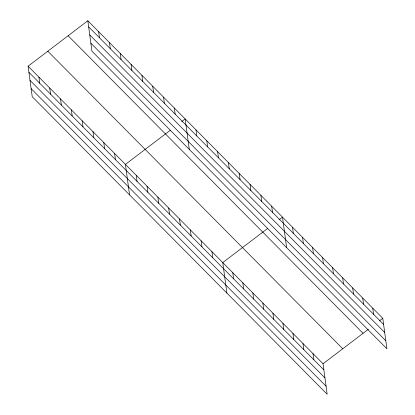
<?xml version="1.0" encoding="UTF-8"?>
<svg xmlns="http://www.w3.org/2000/svg" width="415" height="415" viewBox="0 0 415 415"><rect width="100%" height="100%" fill="white"/><g stroke="black" fill="none" stroke-linecap="round" stroke-linejoin="round"><path stroke-width="0.62" d="M28.096 66.203L323.041 363.763L327.165 394.25L32.22 96.69L28.096 66.203L87.835 20.75L382.78 318.31L386.905 348.797L91.959 51.237L87.835 20.75M170.383 130.196L125.429 164.397L129.553 194.884M181.718 121.569L185.168 118.944L189.292 149.431M267.717 228.39L222.762 262.591L226.886 293.078M279.051 219.763L282.501 217.138L286.625 247.625M323.041 363.763L368.489 329.183M379.331 320.935L382.78 318.31M88.66 26.866L383.61 324.426M89.749 34.912L384.7 332.472M90.869 43.196L385.82 340.757M68.122 35.747L363.068 333.307M47.808 51.201L342.759 348.761M28.92 72.319L323.871 369.879M30.01 80.365L324.961 377.92M31.13 88.649L326.076 386.209M372.753 308.195L373.583 314.311M362.726 298.074L363.556 304.195M352.698 287.958L353.523 294.074M342.671 277.843L343.495 283.959M332.643 267.727L333.468 273.843M322.616 257.606L323.441 263.727M312.583 247.49L313.413 253.607M302.556 237.375L303.386 243.491M313.014 353.647L313.844 359.764M292.528 227.254L293.358 233.375M302.986 343.527L303.816 349.648M292.959 333.411L293.784 339.527M271.685 206.229L272.515 212.345M282.931 323.295L283.756 329.411M260.869 195.32L261.699 201.436M272.904 313.175L273.729 319.296M250.058 184.405L250.883 190.526M262.877 303.059L263.701 309.18M239.242 173.496L240.067 179.617M252.844 292.943L253.674 299.059M228.426 162.587L229.251 168.703M242.817 282.828L243.647 288.944M217.61 151.677L218.44 157.793M232.789 272.707L233.614 278.828M206.794 140.768L207.625 146.884M195.984 129.853L196.809 135.975M211.946 251.682L212.776 257.798M201.13 240.773L201.96 246.889M174.352 108.035L175.182 114.151M190.319 229.858L191.144 235.979M163.536 97.126L164.366 103.242M179.503 218.949L180.328 225.07M152.725 86.211L153.55 92.332M168.687 208.04L169.512 214.156M141.909 75.302L142.734 81.423M157.871 197.13L158.701 203.246M131.093 64.392L131.918 70.508M147.055 186.216L147.885 192.337M120.277 53.483L121.107 59.599M136.245 175.306L137.069 181.428M109.461 42.569L110.291 48.69M98.651 31.659L99.475 37.781M114.613 153.488L115.443 159.604M103.797 142.578L104.627 148.695M92.986 131.664L93.811 137.785M82.17 120.755L82.995 126.871M71.354 109.845L72.179 115.961M60.538 98.936L61.368 105.052M49.722 88.022L50.552 94.143M38.911 77.112L39.736 83.233"/></g></svg>
